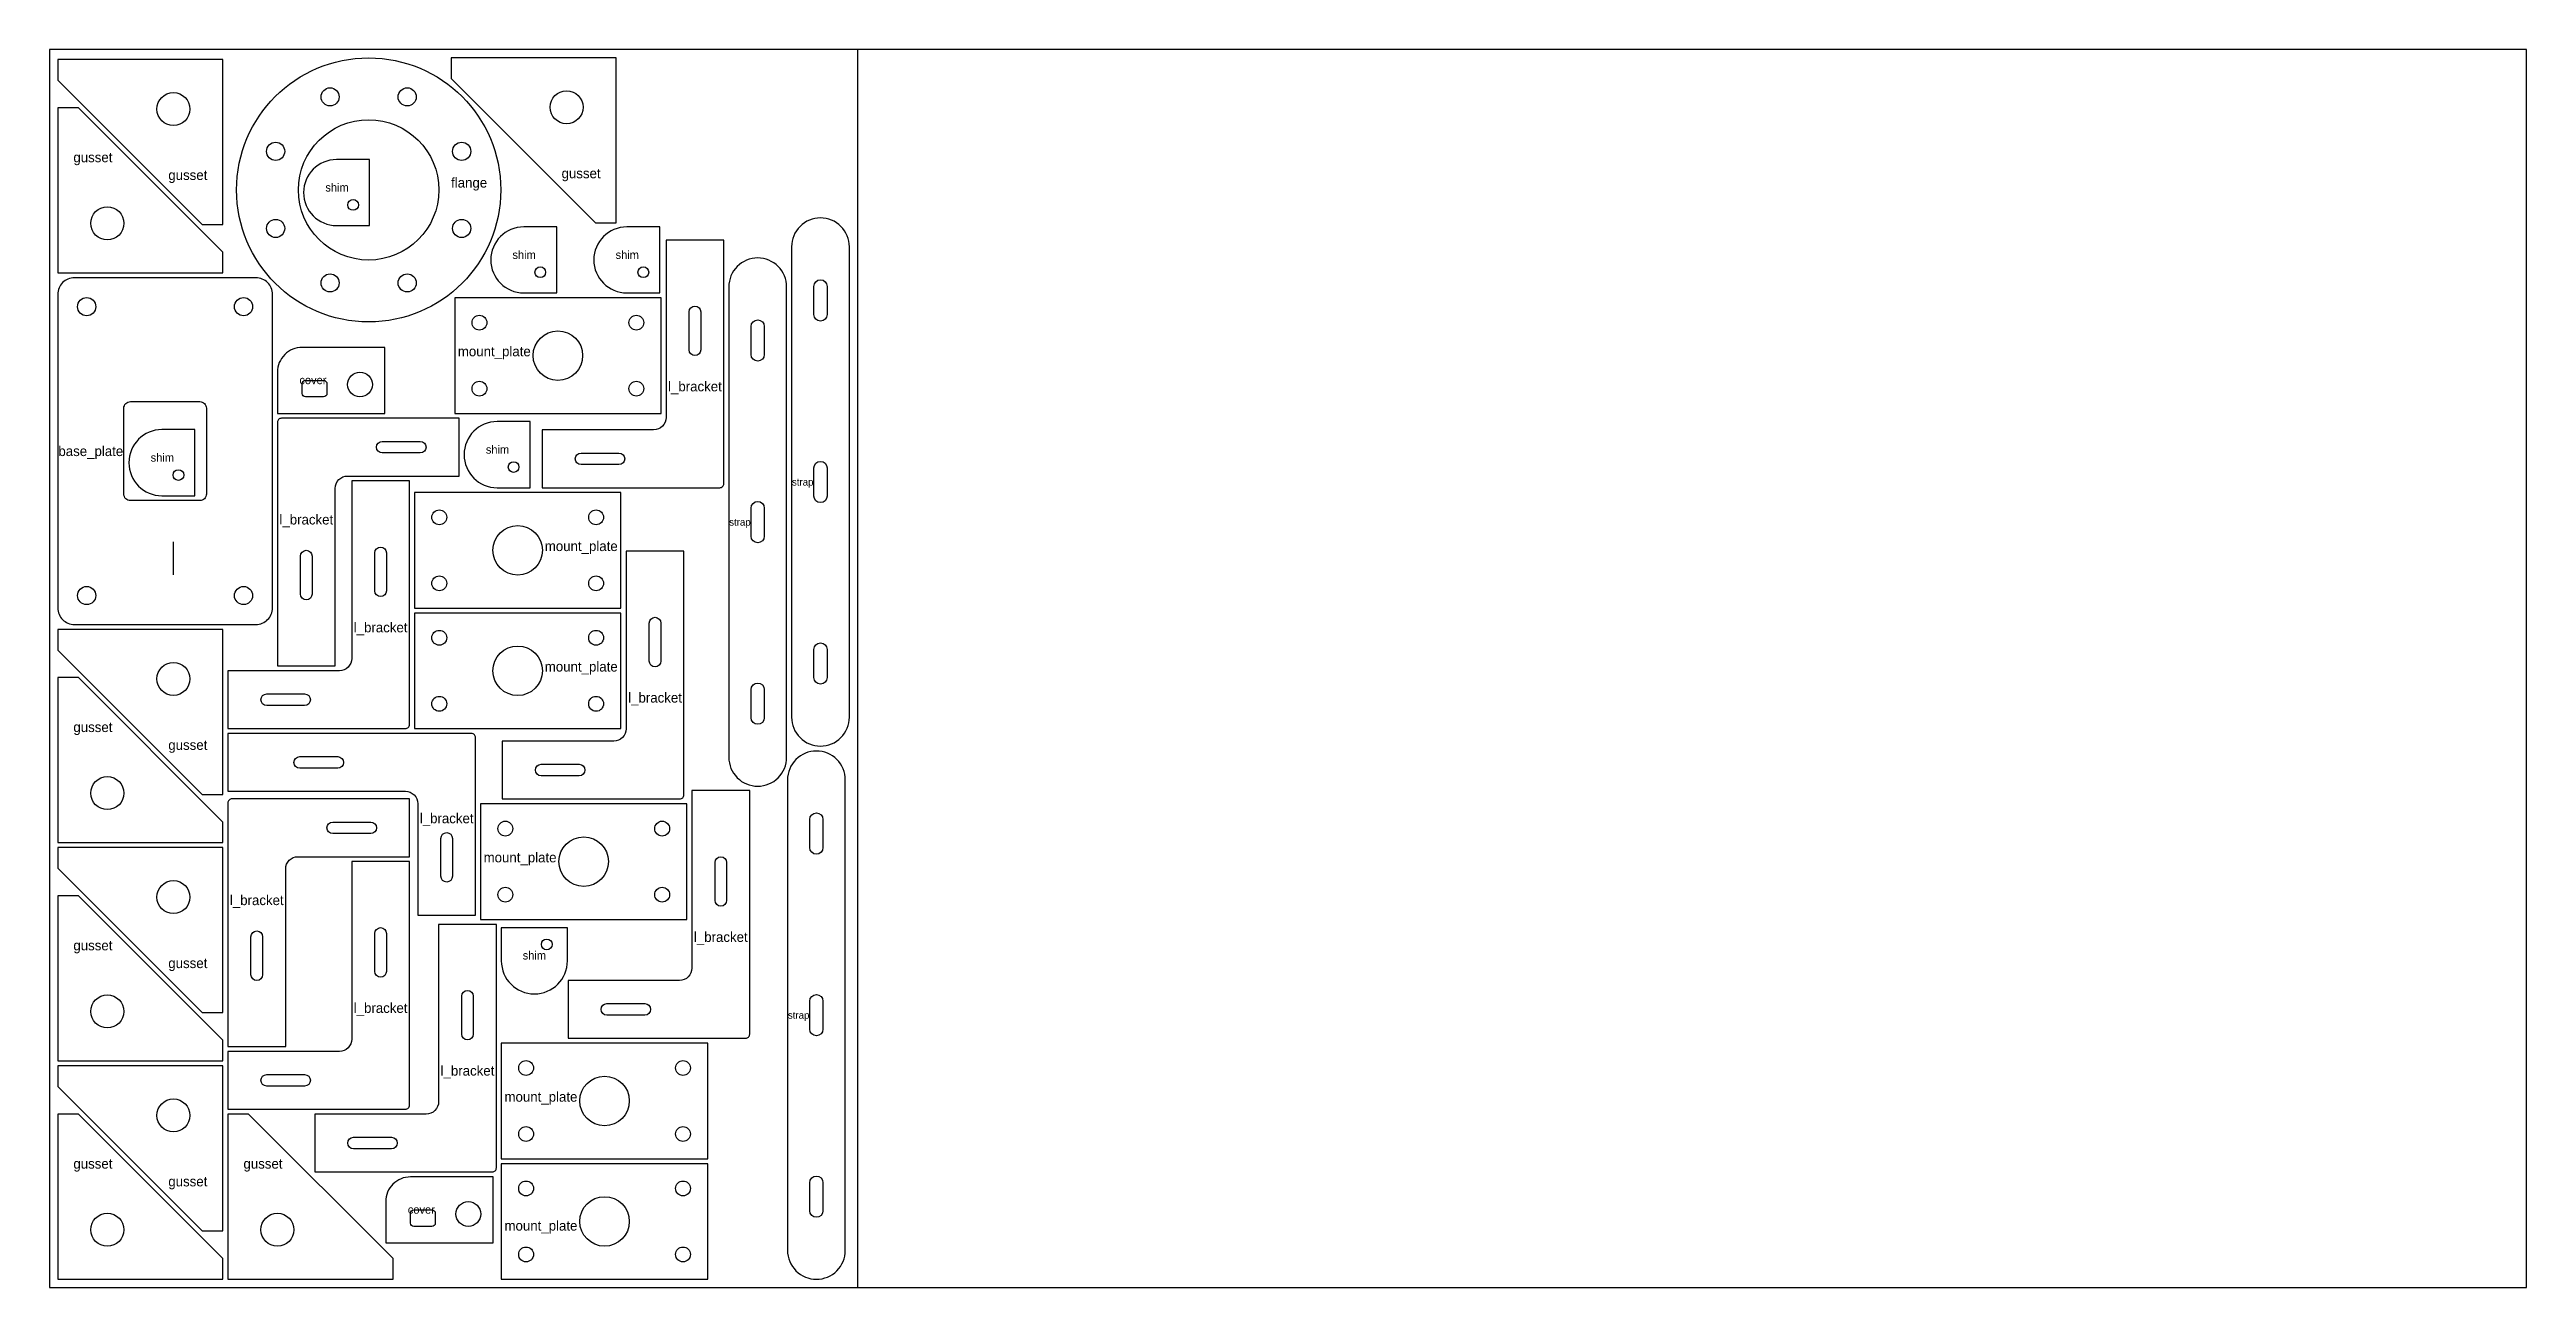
# Model space of a CAD drawing. Header units: millimetres. Extents: x 0 to 3000, y 0 to 1500.
import ezdxf
from ezdxf.enums import TextEntityAlignment as Align

# ---------------------------------------------------------------- set-up
doc = ezdxf.new("R2010")
doc.units = ezdxf.units.MM
for name, color, linetype in [('CUT_INNER', 5, 'Continuous'), ('CUT_OUTER', 1, 'Continuous'), ('LABELS', 2, 'Continuous'), ('MARK', 3, 'Continuous'), ('REMNANT', 6, 'Continuous'), ('SHEET', 8, 'Continuous')]:
    doc.layers.add(name, color=color, linetype=linetype)

msp = doc.modelspace()

# ---------------------------------------------------------------- linework, layer by layer
at = {"layer": 'CUT_INNER'}
for points in [[(925.7, 1213, -1), (941.7, 1213), (941.7, 1179, -1), (925.7, 1179)], [(774.7, 1182.1, -1), (788.7, 1182.1), (788.7, 1136.1, -1), (774.7, 1136.1)], [(849.7, 1164.4, -1), (865.7, 1164.4), (865.7, 1130.4, -1), (849.7, 1130.4)], [(332, 1079.1), (310, 1079.1, -0.414214), (306, 1083.1), (306, 1095.1, -0.414214), (310, 1099.1), (332, 1099.1, -0.414214), (336, 1095.1), (336, 1083.1, -0.414214)], [(182, 953.4), (98, 953.4, -0.414214), (90, 961.4), (90, 1065.4, -0.414214), (98, 1073.4), (182, 1073.4, -0.414214), (190, 1065.4), (190, 961.4, -0.414214)], [(449, 1011.2), (403, 1011.2, -1), (403, 1025.2), (449, 1025.2, -1)], [(643.7, 1011.1), (689.7, 1011.1, -1), (689.7, 997.1), (643.7, 997.1, -1)], [(941.7, 993), (941.7, 959, -1), (925.7, 959), (925.7, 993, -1)], [(865.7, 944.4), (865.7, 910.4, -1), (849.7, 910.4), (849.7, 944.4, -1)], [(318, 840.2, -1), (304, 840.2), (304, 886.2, -1), (318, 886.2)], [(394, 890.2, -1), (408, 890.2), (408, 844.2, -1), (394, 844.2)], [(726.4, 805, -1), (740.4, 805), (740.4, 759, -1), (726.4, 759)], [(941.7, 773), (941.7, 739, -1), (925.7, 739), (925.7, 773, -1)], [(865.7, 724.4), (865.7, 690.4, -1), (849.7, 690.4), (849.7, 724.4, -1)], [(263, 719.2), (309, 719.2, -1), (309, 705.2), (263, 705.2, -1)], [(303, 629.2, -1), (303, 643.2), (349, 643.2, -1), (349, 629.2)], [(595.4, 634), (641.4, 634, -1), (641.4, 620), (595.4, 620, -1)], [(920.8, 567, -1), (936.8, 567), (936.8, 533, -1), (920.8, 533)], [(389, 550), (343, 550, -1), (343, 564), (389, 564, -1)], [(474, 498.2), (474, 544.2, -1), (488, 544.2), (488, 498.2, -1)], [(806, 515, -1), (820, 515), (820, 469, -1), (806, 469)], [(258, 379, -1), (244, 379), (244, 425, -1), (258, 425)], [(394, 429, -1), (408, 429), (408, 383, -1), (394, 383)], [(499.2, 353, -1), (513.2, 353), (513.2, 307, -1), (499.2, 307)], [(675, 344), (721, 344, -1), (721, 330), (675, 330, -1)], [(936.8, 347), (936.8, 313, -1), (920.8, 313), (920.8, 347, -1)], [(263, 258), (309, 258, -1), (309, 244), (263, 244, -1)], [(368.2, 182), (414.2, 182, -1), (414.2, 168), (368.2, 168, -1)], [(936.8, 127), (936.8, 93, -1), (920.8, 93), (920.8, 127, -1)], [(463.2, 74), (441.2, 74, -0.414214), (437.2, 78), (437.2, 90, -0.414214), (441.2, 94), (463.2, 94, -0.414214), (467.2, 90), (467.2, 78, -0.414214)]]:
    msp.add_lwpolyline(points, format="xyb", close=True, dxfattribs=at)
for centre, radius in [((150, 1427.9), 20), ((339.8, 1442.6), 11), ((433.2, 1442.6), 11), ((626.3, 1430), 20), ((386.5, 1329.9), 85), ((273.8, 1376.6), 11), ((499.2, 1376.6), 11), ((70, 1289.4), 20), ((273.8, 1283.2), 11), ((367.7, 1311.7), 6.5), ((499.2, 1283.2), 11), ((594.4, 1230.1), 6.5), ((719.2, 1230.1), 6.5), ((339.8, 1217.2), 11), ((433.2, 1217.2), 11), ((45, 1188.4), 11), ((235, 1188.4), 11), ((520.7, 1169.1), 9), ((710.7, 1169.1), 9), ((615.7, 1129.1), 30), ((376, 1094.1), 15), ((520.7, 1089.1), 9), ((710.7, 1089.1), 9), ((156.1, 984.4), 6.5), ((562.1, 994.1), 6.5), ((472, 933.2), 9), ((662, 933.2), 9), ((567, 893.2), 30), ((45, 838.4), 11), ((235, 838.4), 11), ((472, 853.2), 9), ((662, 853.2), 9), ((472, 787.2), 9), ((662, 787.2), 9), ((150, 737.4), 20), ((567, 747.2), 30), ((472, 707.2), 9), ((662, 707.2), 9), ((70, 599), 20), ((552, 556), 9), ((647, 516), 30), ((742, 556), 9), ((150, 473), 20), ((552, 476), 9), ((742, 476), 9), ((602.2, 415.7), 6.5), ((70, 334.5), 20), ((577.2, 266), 9), ((767.2, 266), 9), ((672.2, 226), 30), ((150, 208.5), 20), ((577.2, 186), 9), ((767.2, 186), 9), ((577.2, 120), 9), ((767.2, 120), 9), ((507.2, 89), 15), ((672.2, 80), 30), ((70, 70), 20), ((276, 70), 20), ((577.2, 40), 9), ((767.2, 40), 9)]:
    msp.add_circle(centre, radius, dxfattribs=at)
at = {"layer": 'CUT_OUTER'}
for points in [[(10, 1487.9), (10, 1462.9), (185, 1287.9), (210, 1287.9), (210, 1487.9)], [(486.3, 1490), (486.3, 1465), (661.3, 1290), (686.3, 1290), (686.3, 1490)], [(210, 1229.4), (210, 1254.4), (35, 1429.4), (10, 1429.4), (10, 1229.4)], [(490.7, 1199.1), (490.7, 1059.1), (740.7, 1059.1), (740.7, 1199.1)], [(442, 963.2), (442, 823.2), (692, 823.2), (692, 963.2)], [(442, 817.2), (442, 677.2), (692, 677.2), (692, 817.2)], [(10, 797.4), (10, 772.4), (185, 597.4), (210, 597.4), (210, 797.4)], [(210, 539), (210, 564), (35, 739), (10, 739), (10, 539)], [(522, 586), (522, 446), (772, 446), (772, 586)], [(10, 533), (10, 508), (185, 333), (210, 333), (210, 533)], [(210, 274.5), (210, 299.5), (35, 474.5), (10, 474.5), (10, 274.5)], [(547.2, 296), (547.2, 156), (797.2, 156), (797.2, 296)], [(10, 268.5), (10, 243.5), (185, 68.5), (210, 68.5), (210, 268.5)], [(210, 10), (210, 35), (35, 210), (10, 210), (10, 10)], [(416, 10), (416, 35), (241, 210), (216, 210), (216, 10)], [(547.2, 150), (547.2, 10), (797.2, 10), (797.2, 150)]]:
    msp.add_lwpolyline(points, close=True, dxfattribs=at)
for points in [[(387.7, 1286.7), (387.7, 1366.7), (347.7, 1366.7, 1), (347.7, 1286.7)], [(933.7, 1296, 0.414214), (898.7, 1261), (898.7, 691, 0.414214), (933.7, 656, 0.414214), (968.7, 691), (968.7, 1261, 0.414214)], [(614.4, 1205.1), (614.4, 1285.1), (574.4, 1285.1, 1), (574.4, 1205.1)], [(746.7, 1269.1), (746.7, 1054.1, -0.414214), (731.7, 1039.1), (596.7, 1039.1), (596.7, 969.1), (811.7, 969.1, 0.414214), (816.7, 974.1), (816.7, 1269.1)], [(739.2, 1205.1), (739.2, 1285.1), (699.2, 1285.1, 1), (699.2, 1205.1)], [(857.7, 1247.4, 0.414214), (822.7, 1212.4), (822.7, 642.4, 0.414214), (857.7, 607.4, 0.414214), (892.7, 642.4), (892.7, 1212.4, 0.414214)], [(10, 1203.4), (10, 823.4, 0.414214), (30, 803.4), (250, 803.4, 0.414214), (270, 823.4), (270, 1203.4, 0.414214), (250, 1223.4), (30, 1223.4, 0.414214)], [(406, 1139.1), (306, 1139.1, 0.414214), (276, 1109.1), (276, 1059.1), (406, 1059.1)], [(346, 753.2), (346, 968.2, -0.414214), (361, 983.2), (496, 983.2), (496, 1053.2), (281, 1053.2, 0.414214), (276, 1048.2), (276, 753.2)], [(176.1, 959.4), (176.1, 1039.4), (136.1, 1039.4, 1), (136.1, 959.4)], [(582.1, 969.1), (582.1, 1049.1), (542.1, 1049.1, 1), (542.1, 969.1)], [(366, 977.2), (366, 762.2, -0.414214), (351, 747.2), (216, 747.2), (216, 677.2), (431, 677.2, 0.414214), (436, 682.2), (436, 977.2)], [(698.4, 892), (698.4, 677, -0.414214), (683.4, 662), (548.4, 662), (548.4, 592), (763.4, 592, 0.414214), (768.4, 597), (768.4, 892)], [(216, 601.2), (431, 601.2, -0.414214), (446, 586.2), (446, 451.2), (516, 451.2), (516, 666.2, 0.414214), (511, 671.2), (216, 671.2)], [(928.8, 650, 0.414214), (893.8, 615), (893.8, 45, 0.414214), (928.8, 10, 0.414214), (963.8, 45), (963.8, 615, 0.414214)], [(778, 602), (778, 387, -0.414214), (763, 372), (628, 372), (628, 302), (843, 302, 0.414214), (848, 307), (848, 602)], [(286, 292), (286, 507, -0.414214), (301, 522), (436, 522), (436, 592), (221, 592, 0.414214), (216, 587), (216, 292)], [(366, 516), (366, 301, -0.414214), (351, 286), (216, 286), (216, 216), (431, 216, 0.414214), (436, 221), (436, 516)], [(471.2, 440), (471.2, 225, -0.414214), (456.2, 210), (321.2, 210), (321.2, 140), (536.2, 140, 0.414214), (541.2, 145), (541.2, 440)], [(627.2, 435.7), (547.2, 435.7), (547.2, 395.7, 1), (627.2, 395.7)], [(537.2, 134), (437.2, 134, 0.414214), (407.2, 104), (407.2, 54), (537.2, 54)]]:
    msp.add_lwpolyline(points, format="xyb", close=True, dxfattribs=at)
msp.add_circle((386.5, 1329.9), 160, dxfattribs=at)
at = {"layer": 'MARK'}
msp.add_lwpolyline([(150, 863.4), (150, 903.4)], dxfattribs=at)
at = {"layer": 'REMNANT'}
msp.add_lwpolyline([(978.7, 0), (3000, 0), (3000, 1500), (978.7, 1500)], close=True, dxfattribs=at)
at = {"layer": 'SHEET'}
msp.add_lwpolyline([(0, 0), (3000, 0), (3000, 1500), (0, 1500)], close=True, dxfattribs=at)

# ---------------------------------------------------------------- texts
at = {"layer": 'LABELS'}
for s, height, p in [('gusset', 12, (52.5, 1369.4)), ('gusset', 12, (167.5, 1347.9)), ('gusset', 12, (643.8, 1350)), ('shim', 10, (348.2, 1332.9)), ('flange', 12, (508.2, 1338.7)), ('shim', 10, (574.8, 1251.3)), ('shim', 10, (699.7, 1251.3)), ('mount_plate', 12, (538.7, 1134.3)), ('cover', 10, (319, 1099.5)), ('l_bracket', 12, (781.7, 1091.8)), ('base_plate', 12, (50, 1013.4)), ('shim', 10, (542.6, 1015.3)), ('shim', 10, (136.6, 1005.6)), ('strap', 8.75, (912.2, 976)), ('l_bracket', 12, (311, 930.5)), ('strap', 8.75, (836.2, 927.4)), ('mount_plate', 12, (644, 898.3)), ('l_bracket', 12, (401, 799.8)), ('mount_plate', 12, (644, 752.3)), ('l_bracket', 12, (733.4, 714.7)), ('gusset', 12, (52.5, 679)), ('gusset', 12, (167.5, 657.4)), ('l_bracket', 12, (481, 568.5)), ('mount_plate', 12, (569.9, 521.1)), ('l_bracket', 12, (251, 469.3)), ('l_bracket', 12, (813, 424.7)), ('gusset', 12, (52.5, 414.5)), ('gusset', 12, (167.5, 393)), ('shim', 10, (587.2, 402.4)), ('l_bracket', 12, (401, 338.7)), ('strap', 8.75, (907.3, 330)), ('l_bracket', 12, (506.2, 262.7)), ('mount_plate', 12, (595.2, 231.1)), ('gusset', 12, (52.5, 150)), ('gusset', 12, (258.5, 150)), ('gusset', 12, (167.5, 128.5)), ('cover', 10, (450.3, 94.4)), ('mount_plate', 12, (595.2, 74.9))]:
    msp.add_text(s, height=height, dxfattribs=at).set_placement(p, align=Align.MIDDLE_CENTER)

doc.saveas('drawing.dxf')
